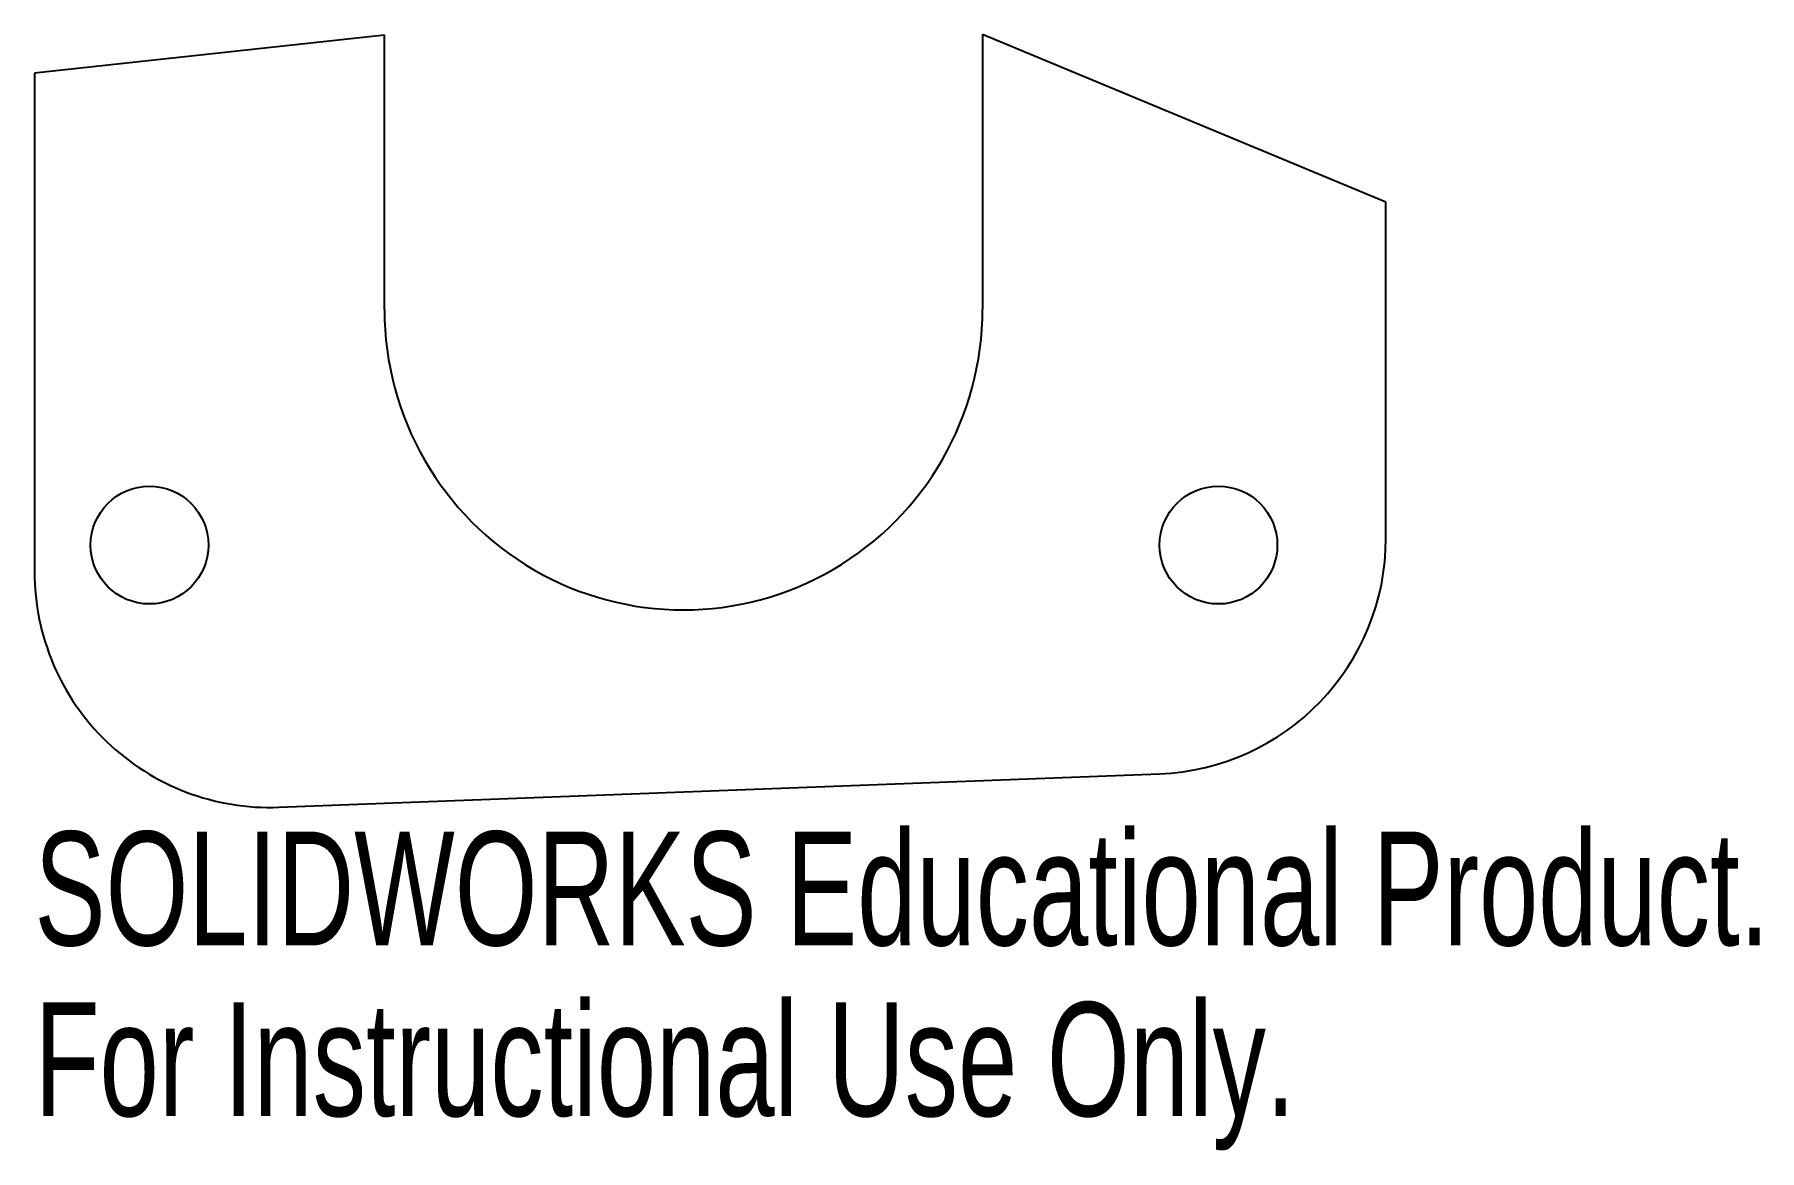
# Model space of a CAD drawing. Header units: millimetres. Extents: x -275.4 to -202.2, y 306.8 to 354.1.
import ezdxf

# ---------------------------------------------------------------- set-up
doc = ezdxf.new("R2010")
doc.units = ezdxf.units.MM
doc.styles.add('SLDTEXTSTYLE0', font='TXT', dxfattribs={"width": 0.7})

msp = doc.modelspace()

# ---------------------------------------------------------------- linework, layer by layer
at = {"color": 7, "linetype": 'Continuous', "lineweight": 25}
for p, q in [((-260.562, 354.105), (-275.426, 352.494)), ((-260.562, 342.449), (-260.562, 354.105)), ((-218.027, 347.025), (-235.16, 354.138)), ((-235.16, 354.138), (-235.16, 342.473)), ((-275.426, 352.494), (-275.426, 331.321)), ((-218.027, 332.741), (-218.027, 347.025)), ((-265.047, 321.328), (-227.648, 322.748))]:
    msp.add_line(p, q, dxfattribs=at)
for centre in [(-270.541, 332.461), (-225.139, 332.461)]:
    msp.add_circle(centre, 2.5, dxfattribs=at)
for centre, start, end in [((-228.027, 332.741), 272.17526, 0), ((-265.426, 331.321), 180, 272.17526)]:
    msp.add_arc(centre, 10, start, end, dxfattribs=at)
msp.add_ellipse((-247.861, 342.461), major_axis=(-1.48, -12.667), ratio=0.995838, start_param=4.829219, end_param=7.970812, dxfattribs=at)

# ---------------------------------------------------------------- texts
at = {"color": 7, "linetype": 'Continuous', "char_height": 4.83362, "attachment_point": 1, "style": 'SLDTEXTSTYLE0'}
for s, insert in [('SOLIDWORKS Educational Product.', (-275.426, 320.301)), ('For Instructional Use Only.', (-275.426, 313.051))]:
    msp.add_mtext(s, dxfattribs=dict(at, insert=insert))

doc.saveas('drawing.dxf')
